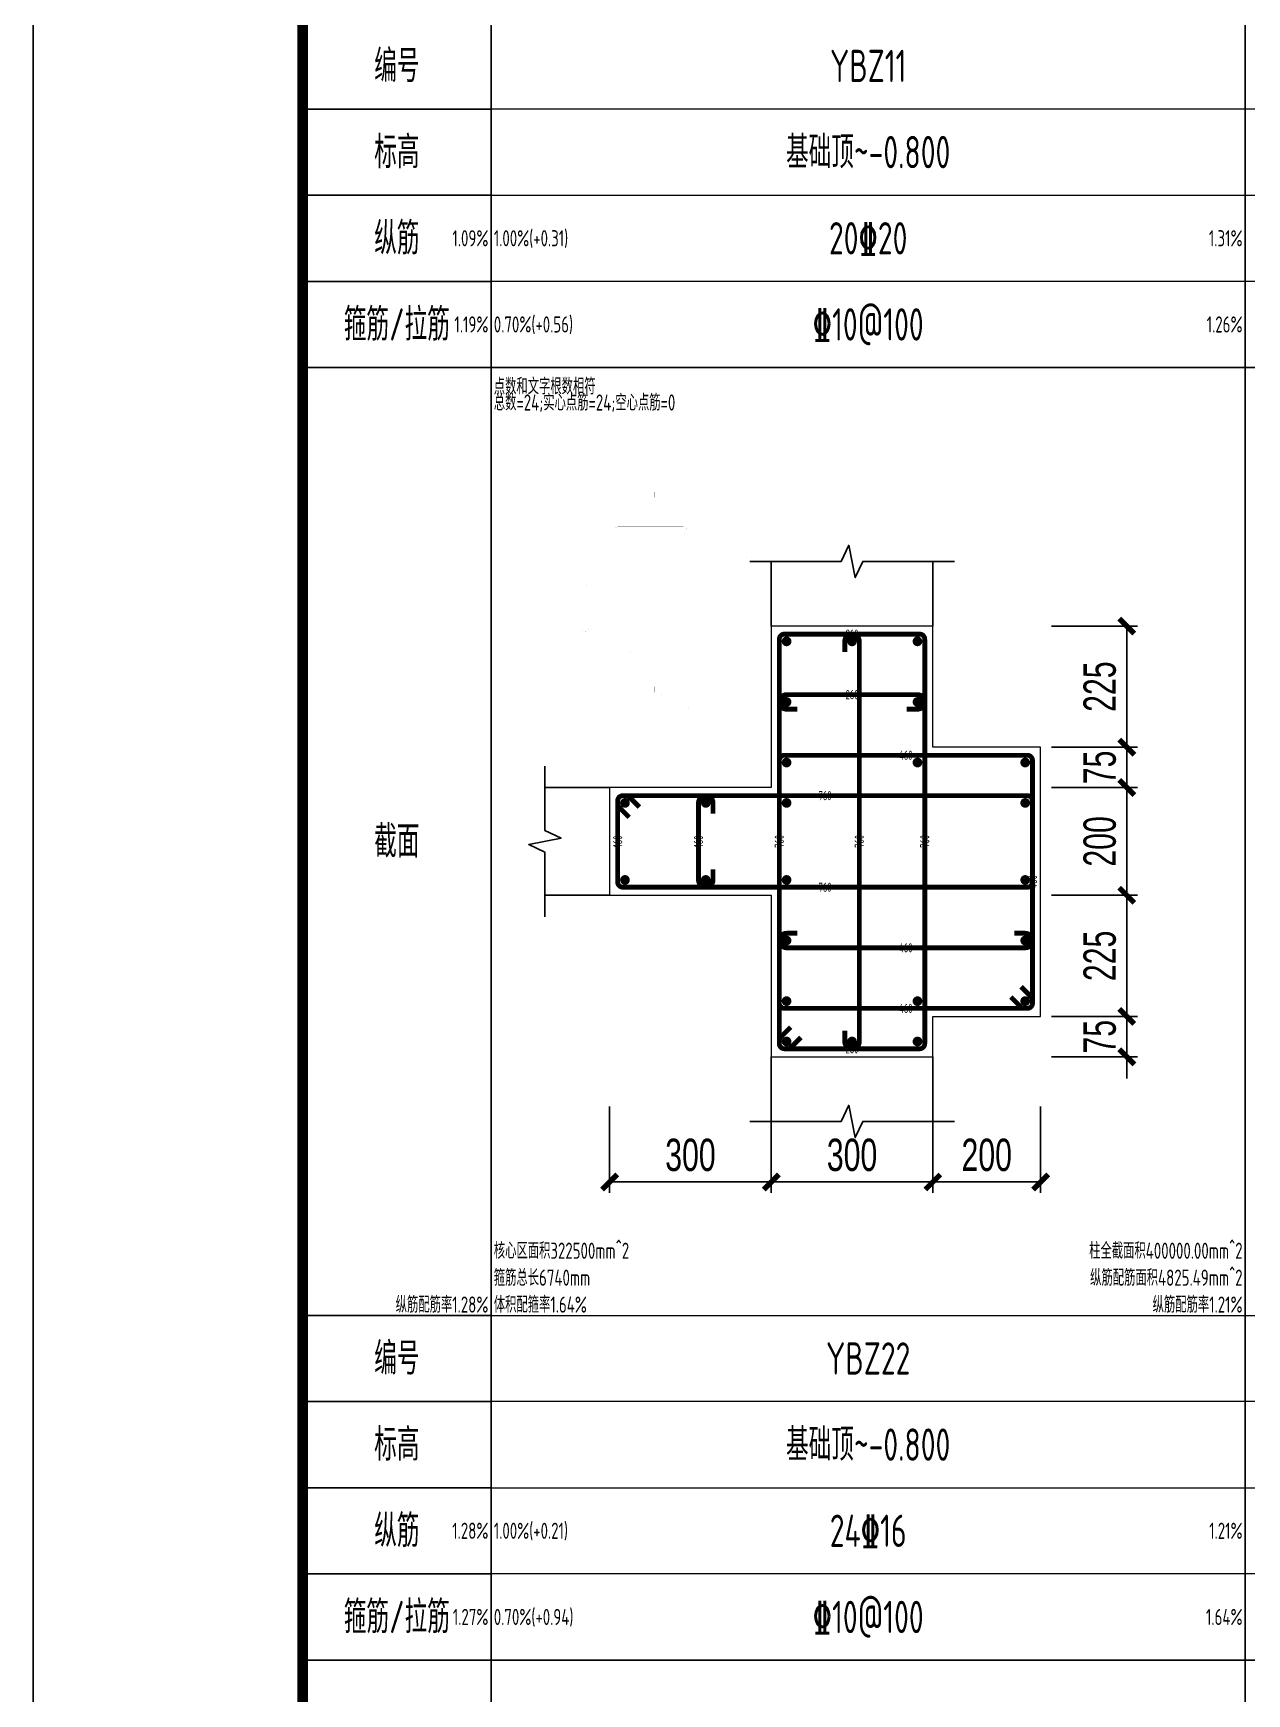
# Model space of a CAD drawing. Extents: x 5874492 to 7194610, y -939842 to -279257.
# Drawn here: x 6396111 to 6407375, y -486791 to -471373 of the extents above; entities that cross this region are included whole.
import ezdxf
from ezdxf.enums import TextEntityAlignment as Align

# ---------------------------------------------------------------- set-up
doc = ezdxf.new("R2010")
doc.units = 0
doc.header["$LTSCALE"] = 1000
for name, color, linetype, lineweight in [('S-大样-REIN', 1, 'Continuous', 20), ('S-大样-实线', 2, 'Continuous', 20), ('S-板-楼板负筋', 1, 'Continuous', 20), ('S-通用-TAB', 7, 'Continuous', 20)]:
    doc.layers.add(name, color=color, linetype=linetype, lineweight=lineweight)
for name, color, linetype in [('S-大样-实线-pdx', 7, 'Continuous'), ('S-通用-TAB-表头', 127, 'Continuous'), ('Y-云图图框', 7, 'Continuous'), ('z-计算配筋', 7, 'Continuous'), ('z-详图标注', 3, 'Continuous')]:
    doc.layers.add(name, color=color, linetype=linetype)
doc.layers.add('箍筋长度', color=3, linetype='Continuous', plot=False)
doc.layers.add('配箍校核', color=34, linetype='Continuous', plot=False)
doc.styles.add('_YT_Name', font='', dxfattribs={"width": 0.8})
doc.styles.add('_YT_Sign_Text', font='ros.shx', dxfattribs={"width": 0.8, "bigfont": 'hztxt.shx'})
doc.styles.add('BW_Dim', font='Bweng.shx', dxfattribs={"width": 0.7, "bigfont": 'hztxt.shx'})
doc.styles.add('BW_Rein', font='tssdeng.shx', dxfattribs={"width": 0.7, "bigfont": 'hztxt.shx'})
doc.styles.get("Standard").update_dxf_attribs({"font": 'gbenor.shx', "bigfont": 'gbcbig.shx'})
doc.styles.get('_YT_Name').set_extended_font_data('SimHei')
doc.dimstyles.new('Cyz_20_100', dxfattribs={"dimtxt": 300, "dimasz": 100, "dimexe": 100, "dimexo": 100, "dimgap": 100, "dimtad": 1, "dimdec": 0, "dimlfac": 0.2, "dimzin": 0, "dimdsep": 46, "dimtxsty": 'BW_Dim', "dimblk": '_bwk', "dimcen": 0, "dimclrt": 7, "dimadec": 0, "dimazin": 0, "dimtfac": 1, "dimtdec": 0, "dimtix": 1, "dimtmove": 2, "dimatfit": 0, "dimfxl": 0, "dimtolj": 1, "dimtzin": 0, "dimarcsym": 0})

# ---------------------------------------------------------------- blocks, each defined once
blk = doc.blocks.new('_bwk')
blk.add_line((-1, 0), (0, 0))
at = {"const_width": 0.5}
blk.add_lwpolyline([(-0.7, -0.7), (0.7, 0.7)], dxfattribs=at)
blk = doc.blocks.new('*D2187')
at = {"layer": 'Defpoints', "color": 0, "transparency": 16777216}
for p in [(6405461, -480502), (6406261, -480502), (6405461, -480877)]:
    blk.add_point(p, dxfattribs=at)
at = {"layer": 'z-详图标注', "color": 0, "lineweight": -2, "transparency": 16777216}
for p, q in [((6406261, -480402), (6406261, -480302)), ((6405561, -480502), (6406361, -480502)), ((6406261, -480877), (6406261, -480502)), ((6405561, -480877), (6406361, -480877)), ((6406261, -480977), (6406261, -481077))]:
    blk.add_line(p, q, dxfattribs=at)
at = {"layer": 'z-详图标注', "color": 0, "lineweight": -2, "transparency": 16777216, "xscale": 100, "yscale": 100, "zscale": 100}
for p, rotation in [((6406261, -480502), 270), ((6406261, -480877), 90)]:
    blk.add_blockref('_bwk', p, dxfattribs=dict(at, rotation=rotation))
at = {"layer": 'z-详图标注', "color": 7, "transparency": 16777216, "insert": (6406011, -480690), "char_height": 300, "attachment_point": 5, "rotation": 90, "style": 'BW_Dim'}
blk.add_mtext('\\A1;75', dxfattribs=at)
blk = doc.blocks.new('*D2188')
at = {"layer": 'Defpoints', "color": 0, "transparency": 16777216}
for p in [(6405461, -479377), (6406261, -479377), (6405461, -480502)]:
    blk.add_point(p, dxfattribs=at)
at = {"layer": 'z-详图标注', "color": 0, "lineweight": -2, "transparency": 16777216}
for p, q in [((6405561, -479377), (6406361, -479377)), ((6406261, -480402), (6406261, -479477)), ((6405561, -480502), (6406361, -480502))]:
    blk.add_line(p, q, dxfattribs=at)
at = {"layer": 'z-详图标注', "color": 0, "lineweight": -2, "transparency": 16777216, "xscale": 100, "yscale": 100, "zscale": 100}
for p, rotation in [((6406261, -479377), 90), ((6406261, -480502), 270)]:
    blk.add_blockref('_bwk', p, dxfattribs=dict(at, rotation=rotation))
at = {"layer": 'z-详图标注', "color": 7, "transparency": 16777216, "insert": (6406011, -479940), "char_height": 300, "attachment_point": 5, "rotation": 90, "style": 'BW_Dim'}
blk.add_mtext('\\A1;225', dxfattribs=at)
blk = doc.blocks.new('*D2189')
at = {"layer": 'Defpoints', "color": 0, "transparency": 16777216}
for p in [(6405461, -478377), (6406261, -478377), (6405461, -479377)]:
    blk.add_point(p, dxfattribs=at)
at = {"layer": 'z-详图标注', "color": 0, "lineweight": -2, "transparency": 16777216}
for p, q in [((6405561, -478377), (6406361, -478377)), ((6406261, -479277), (6406261, -478477)), ((6405561, -479377), (6406361, -479377))]:
    blk.add_line(p, q, dxfattribs=at)
at = {"layer": 'z-详图标注', "color": 0, "lineweight": -2, "transparency": 16777216, "xscale": 100, "yscale": 100, "zscale": 100}
for p, rotation in [((6406261, -478377), 90), ((6406261, -479377), 270)]:
    blk.add_blockref('_bwk', p, dxfattribs=dict(at, rotation=rotation))
at = {"layer": 'z-详图标注', "color": 7, "transparency": 16777216, "insert": (6406011, -478877), "char_height": 300, "attachment_point": 5, "rotation": 90, "style": 'BW_Dim'}
blk.add_mtext('\\A1;200', dxfattribs=at)
blk = doc.blocks.new('*D2190')
at = {"layer": 'Defpoints', "color": 0, "transparency": 16777216}
for p in [(6405461, -478002), (6406261, -478002), (6405461, -478377)]:
    blk.add_point(p, dxfattribs=at)
at = {"layer": 'z-详图标注', "color": 0, "lineweight": -2, "transparency": 16777216}
for p, q in [((6406261, -477902), (6406261, -477802)), ((6405561, -478002), (6406361, -478002)), ((6406261, -478377), (6406261, -478002)), ((6405561, -478377), (6406361, -478377)), ((6406261, -478477), (6406261, -478577))]:
    blk.add_line(p, q, dxfattribs=at)
at = {"layer": 'z-详图标注', "color": 0, "lineweight": -2, "transparency": 16777216, "xscale": 100, "yscale": 100, "zscale": 100}
for p, rotation in [((6406261, -478002), 270), ((6406261, -478377), 90)]:
    blk.add_blockref('_bwk', p, dxfattribs=dict(at, rotation=rotation))
at = {"layer": 'z-详图标注', "color": 7, "transparency": 16777216, "insert": (6406011, -478190), "char_height": 300, "attachment_point": 5, "rotation": 90, "style": 'BW_Dim'}
blk.add_mtext('\\A1;75', dxfattribs=at)
blk = doc.blocks.new('*D2191')
at = {"layer": 'Defpoints', "color": 0, "transparency": 16777216}
for p in [(6405461, -476877), (6406261, -476877), (6405461, -478002)]:
    blk.add_point(p, dxfattribs=at)
at = {"layer": 'z-详图标注', "color": 0, "lineweight": -2, "transparency": 16777216}
for p, q in [((6405561, -476877), (6406361, -476877)), ((6406261, -477902), (6406261, -476977)), ((6405561, -478002), (6406361, -478002))]:
    blk.add_line(p, q, dxfattribs=at)
at = {"layer": 'z-详图标注', "color": 0, "lineweight": -2, "transparency": 16777216, "xscale": 100, "yscale": 100, "zscale": 100}
for p, rotation in [((6406261, -476877), 90), ((6406261, -478002), 270)]:
    blk.add_blockref('_bwk', p, dxfattribs=dict(at, rotation=rotation))
at = {"layer": 'z-详图标注', "color": 7, "transparency": 16777216, "insert": (6406011, -477440), "char_height": 300, "attachment_point": 5, "rotation": 90, "style": 'BW_Dim'}
blk.add_mtext('\\A1;225', dxfattribs=at)
blk = doc.blocks.new('*D2192')
at = {"layer": 'Defpoints', "color": 0, "transparency": 16777216}
for p in [(6401461, -481239), (6402961, -481239), (6402961, -482039)]:
    blk.add_point(p, dxfattribs=at)
at = {"layer": 'z-详图标注', "color": 0, "lineweight": -2, "transparency": 16777216}
for p, q in [((6401461, -481339), (6401461, -482139)), ((6402961, -481339), (6402961, -482139)), ((6401561, -482039), (6402861, -482039))]:
    blk.add_line(p, q, dxfattribs=at)
at = {"layer": 'z-详图标注', "color": 0, "lineweight": -2, "transparency": 16777216, "xscale": 100, "yscale": 100, "zscale": 100, "rotation": 180}
blk.add_blockref('_bwk', (6401461, -482039), dxfattribs=at)
at = {"layer": 'z-详图标注', "color": 0, "lineweight": -2, "transparency": 16777216, "xscale": 100, "yscale": 100, "zscale": 100}
blk.add_blockref('_bwk', (6402961, -482039), dxfattribs=at)
at = {"layer": 'z-详图标注', "color": 7, "transparency": 16777216, "insert": (6402211, -481789), "char_height": 300, "attachment_point": 5, "style": 'BW_Dim'}
blk.add_mtext('\\A1;300', dxfattribs=at)
blk = doc.blocks.new('*D2193')
at = {"layer": 'Defpoints', "color": 0, "transparency": 16777216}
for p in [(6402961, -481239), (6404461, -481239), (6404461, -482039)]:
    blk.add_point(p, dxfattribs=at)
at = {"layer": 'z-详图标注', "color": 0, "lineweight": -2, "transparency": 16777216}
for p, q in [((6402961, -481339), (6402961, -482139)), ((6404461, -481339), (6404461, -482139)), ((6403061, -482039), (6404361, -482039))]:
    blk.add_line(p, q, dxfattribs=at)
at = {"layer": 'z-详图标注', "color": 0, "lineweight": -2, "transparency": 16777216, "xscale": 100, "yscale": 100, "zscale": 100, "rotation": 180}
blk.add_blockref('_bwk', (6402961, -482039), dxfattribs=at)
at = {"layer": 'z-详图标注', "color": 0, "lineweight": -2, "transparency": 16777216, "xscale": 100, "yscale": 100, "zscale": 100}
blk.add_blockref('_bwk', (6404461, -482039), dxfattribs=at)
at = {"layer": 'z-详图标注', "color": 7, "transparency": 16777216, "insert": (6403711, -481789), "char_height": 300, "attachment_point": 5, "style": 'BW_Dim'}
blk.add_mtext('\\A1;300', dxfattribs=at)
blk = doc.blocks.new('*D2194')
at = {"layer": 'Defpoints', "color": 0, "transparency": 16777216}
for p in [(6404461, -481239), (6405461, -481239), (6405461, -482039)]:
    blk.add_point(p, dxfattribs=at)
at = {"layer": 'z-详图标注', "color": 0, "lineweight": -2, "transparency": 16777216}
for p, q in [((6404461, -481339), (6404461, -482139)), ((6405461, -481339), (6405461, -482139)), ((6404561, -482039), (6405361, -482039))]:
    blk.add_line(p, q, dxfattribs=at)
at = {"layer": 'z-详图标注', "color": 0, "lineweight": -2, "transparency": 16777216, "xscale": 100, "yscale": 100, "zscale": 100, "rotation": 180}
blk.add_blockref('_bwk', (6404461, -482039), dxfattribs=at)
at = {"layer": 'z-详图标注', "color": 0, "lineweight": -2, "transparency": 16777216, "xscale": 100, "yscale": 100, "zscale": 100}
blk.add_blockref('_bwk', (6405461, -482039), dxfattribs=at)
at = {"layer": 'z-详图标注', "color": 7, "transparency": 16777216, "insert": (6404961, -481789), "char_height": 300, "attachment_point": 5, "style": 'BW_Dim'}
blk.add_mtext('\\A1;200', dxfattribs=at)
blk = doc.blocks.new('ECMCTK_A1_横_单行图名--0')
at = {"color": 4}
blk.add_lwpolyline([(0, 0), (841, 0), (841, 594), (0, 594)], close=True, dxfattribs=at)
at = {"const_width": 1}
blk.add_lwpolyline([(25, 10), (831, 10), (831, 584), (25, 584)], close=True, dxfattribs=at)
at = {"color": 80, "flags": 3}
for tag, height, p in [('YTHQINS', 3, (34.31, 585.5)), ('ECMCKEY', 3, (292.07, 288.23)), ('YTTQINS', 5.62, (848.03, 12.81)), ('YTFRAME', 3, (652.76, 5.84)), ('YTBARCODE_T1', 3, (749.78, 5.95))]:
    blk.add_attdef(tag, text='', height=height, dxfattribs=at).set_placement(p, align=Align.MIDDLE_CENTER)
for tag, height, style, width, p in [('证书编号', 4, '_YT_Sign_Text', 0.8, (708.87, 43.81)), ('审查批准号', 4, '_YT_Sign_Text', 0.8, (761.06, 43.81)), ('工程号', 4, '_YT_Sign_Text', 0.5, (804.08, 44.12)), ('设计单位', 6, '_YT_Name', 0.8, (623.75, 38.6)), ('建设单位', 4, '_YT_Sign_Text', 0.8, (734.96, 36.11)), ('阶段', 4, '_YT_Sign_Text', 0.8, (804.08, 35.81)), ('项目号', 4, '_YT_Sign_Text', 0.5, (822.08, 33.72)), ('项目名称', 4, '_YT_Sign_Text', 0.8, (734.96, 28.11)), ('专业', 4, '_YT_Sign_Text', 0.8, (804.08, 27.31)), ('图纸编号', 4, '_YT_Sign_Text', 0.5, (803.93, 19.36)), ('图纸名称', 4.5, '_YT_Name', 0.8, (735.39, 15.06)), ('版本号', 4, '_YT_Sign_Text', 0.8, (822.08, 13)), ('出图比例', 4.2, '_YT_Sign_Text', 0.8, (681.82, 11.78)), ('日期', 4, '_YT_Sign_Text', 0.5, (803.88, 12.13))]:
    blk.add_attdef(tag, text='', height=height, dxfattribs=dict(style=style, width=width)).set_placement(p, align=Align.CENTER)
at = {"style": '_YT_Sign_Text', "width": 0.8, "flags": 3}
for tag, p, height in [('{审定人}', (605.87, 26.45), 6.24), ('[校对人]', (642.23, 27.82), 4.1), ('{校对人}', (658.35, 26.53), 6.24), ('[审定人]', (590.95, 27.81), 4.1), ('{审核人}', (606.98, 18.44), 6.24), ('[设计人]', (642.47, 20.21), 4.1), ('{设计人}', (658.48, 18.54), 6.24), ('[审核人]', (591.01, 19.76), 4.1), ('{项目负责人}', (608.28, 10.72), 6.24), ('{专业负责人}', (658.58, 10.36), 6.24), ('[项目负责人]', (590.78, 12.01), 4.1), ('[专业负责人]', (642.74, 11.77), 4.1)]:
    blk.add_attdef(tag, p, '', height=height, dxfattribs=at)
at = {"color": 80, "flags": 3}
for tag, p in [('YTQRCODE', (551.04, 11.91)), ('YTBZSIT', (25, 10)), ('EXT_TK_LEFT', (25, 10))]:
    blk.add_attdef(tag, p, '', height=3, dxfattribs=at)

msp = doc.modelspace()

# ---------------------------------------------------------------- linework, layer by layer
at = {"layer": 'S-大样-REIN', "const_width": 45}
for points in [[(6403080.7, -477019.6, 1), (6403125.7, -477019.6, 1)], [(6403688.2, -477019.6, 1), (6403733.2, -477019.6, 1)], [(6404295.7, -477019.6, 1), (6404340.7, -477019.6, 1)], [(6403080.7, -477582.1, 1), (6403125.7, -477582.1, 1)], [(6404295.7, -477582.1, 1), (6404340.7, -477582.1, 1)], [(6403080.7, -478144.6, 1), (6403125.7, -478144.6, 1)], [(6404295.7, -478144.6, 1), (6404340.7, -478144.6, 1)], [(6405295.7, -478144.6, 1), (6405340.7, -478144.6, 1)], [(6401580.7, -478519.6, 1), (6401625.7, -478519.6, 1)], [(6402330.7, -478519.6, 1), (6402375.7, -478519.6, 1)], [(6403080.7, -478519.6, 1), (6403125.7, -478519.6, 1)], [(6405295.7, -478519.6, 1), (6405340.7, -478519.6, 1)], [(6401580.7, -479234.6, 1), (6401625.7, -479234.6, 1)], [(6402330.7, -479234.6, 1), (6402375.7, -479234.6, 1)], [(6403080.7, -479234.6, 1), (6403125.7, -479234.6, 1)], [(6405295.7, -479234.6, 1), (6405340.7, -479234.6, 1)], [(6403080.7, -479797.1, 1), (6403125.7, -479797.1, 1)], [(6405295.7, -479797.1, 1), (6405340.7, -479797.1, 1)], [(6403080.7, -480359.6, 1), (6403125.7, -480359.6, 1)], [(6404295.7, -480359.6, 1), (6404340.7, -480359.6, 1)], [(6405295.7, -480359.6, 1), (6405340.7, -480359.6, 1)], [(6403080.7, -480734.6, 1), (6403125.7, -480734.6, 1)], [(6403688.2, -480734.6, 1), (6403733.2, -480734.6, 1)], [(6404295.7, -480734.6, 1), (6404340.7, -480734.6, 1)]]:
    msp.add_lwpolyline(points, format="xyb", close=True, dxfattribs=at)
at = {"layer": 'S-大样-实线'}
msp.add_lwpolyline([(6402960.7, -479377.1), (6402960.7, -480877.1), (6404460.7, -480877.1), (6404460.7, -480502.1), (6405460.7, -480502.1), (6405460.7, -478002.1), (6404460.7, -478002.1), (6404460.7, -476877.1), (6402960.7, -476877.1), (6402960.7, -478377.1), (6401460.7, -478377.1), (6401460.7, -479377.1)], close=True, dxfattribs=at)
at = {"layer": 'S-大样-实线-pdx'}
for points in [[(6402760.7, -476277.1), (6403610.7, -476277.1), (6403680.7, -476127.1), (6403740.7, -476427.1), (6403810.7, -476277.1), (6404660.7, -476277.1)], [(6402960.7, -476877.1), (6402960.7, -476277.1)], [(6404460.7, -476877.1), (6404460.7, -476277.1)], [(6400860.7, -479577.1), (6400860.7, -478977.1), (6400710.7, -478907.1), (6401010.7, -478847.1), (6400860.7, -478777.1), (6400860.7, -478177.1)], [(6401460.7, -478377.1), (6400860.7, -478377.1)], [(6401460.7, -479377.1), (6400860.7, -479377.1)], [(6402960.7, -480877.1), (6402960.7, -481477.1)], [(6404460.7, -480877.1), (6404460.7, -481477.1)], [(6402760.7, -481477.1), (6403610.7, -481477.1), (6403680.7, -481327.1), (6403740.7, -481627.1), (6403810.7, -481477.1), (6404660.7, -481477.1)]]:
    msp.add_lwpolyline(points, dxfattribs=at)
at = {"layer": 'S-板-楼板负筋'}
for points, const_width in [([(6401880.4, -475683.8), (6401880.4, -475633.8, -1), (6401947.9, -475633.8), (6401947.9, -477491.3, -1), (6401880.4, -477491.3), (6401880.4, -477441.3)], 0.1), ([(6401621.1, -477603.3), (6401575.2, -477649.3, -0.1989124), (6401558.2, -477656.3), (6401544.4, -477656.3, -0.4142136), (6401520.4, -477632.3), (6401520.4, -475755.3, -0.4142136), (6401544.4, -475731.3), (6402171.4, -475731.3, -0.4142136), (6402195.4, -475755.3), (6402195.4, -477632.3, -0.4142136), (6402171.4, -477656.3), (6401544.4, -477656.3, -0.4142136), (6401520.4, -477632.3), (6401520.4, -477618.5, -0.1989124), (6401527.4, -477601.6), (6401573.4, -477555.6)], 0.1), ([(6401585.4, -476023.8), (6401535.4, -476023.8, -1), (6401535.4, -475956.3), (6402142.9, -475956.3, -1), (6402142.9, -476023.8), (6402092.9, -476023.8)], 0.1), ([(6402698.7, -477311.8), (6402744.6, -477357.8, -0.1989124), (6402751.7, -477374.8), (6402751.7, -477388.6, -0.4142136), (6402727.7, -477412.6), (6401600.7, -477412.6, -0.4142136), (6401576.7, -477388.6), (6401576.7, -476261.6, -0.4142136), (6401600.7, -476237.6), (6402727.7, -476237.6, -0.4142136), (6402751.7, -476261.6), (6402751.7, -477388.6, -0.4142136), (6402727.7, -477412.6), (6402713.9, -477412.6, -0.1989124), (6402696.9, -477405.5), (6402650.9, -477359.6)], 0.1), ([(6400823.4, -476469.5), (6400777.4, -476423.6, -0.1989124), (6400770.4, -476406.6), (6400770.4, -476392.8, -0.4142136), (6400794.4, -476368.8), (6402671.4, -476368.8, -0.4142136), (6402695.4, -476392.8), (6402695.4, -476769.8, -0.4142136), (6402671.4, -476793.8), (6400794.4, -476793.8, -0.4142136), (6400770.4, -476769.8), (6400770.4, -476392.8, -0.4142136), (6400794.4, -476368.8), (6400808.2, -476368.8, -0.1989124), (6400825.2, -476375.8), (6400871.1, -476421.8)], 0.1), ([(6401269.2, -476841.3), (6401269.2, -476891.3, -1), (6401201.7, -476891.3), (6401201.7, -476533.8, -1), (6401269.2, -476533.8), (6401269.2, -476583.8)], 0.1), ([(6403237.1, -480696.1), (6403145.2, -480788, -0.1989124), (6403111.3, -480802.1), (6403083.7, -480802.1, -0.4142136), (6403035.7, -480754.1), (6403035.7, -477000.1, -0.4142136), (6403083.7, -476952.1), (6404337.7, -476952.1, -0.4142136), (6404385.7, -477000.1), (6404385.7, -480754.1, -0.4142136), (6404337.7, -480802.1), (6403083.7, -480802.1, -0.4142136), (6403035.7, -480754.1), (6403035.7, -480726.5, -0.1989124), (6403049.8, -480692.6), (6403141.7, -480600.7)], 45), ([(6403643.2, -477119.6), (6403643.2, -477019.6, -1), (6403778.2, -477019.6), (6403778.2, -480734.6, -1), (6403643.2, -480734.6), (6403643.2, -480634.6)], 45), ([(6402742.9, -477063.8), (6402792.9, -477063.8, -1), (6402792.9, -477131.3), (6401685.4, -477131.3, -1), (6401685.4, -477063.8), (6401735.4, -477063.8)], 0.1), ([(6403203.2, -477649.6), (6403103.2, -477649.6, -1), (6403103.2, -477514.6), (6404318.2, -477514.6, -1), (6404318.2, -477649.6), (6404218.2, -477649.6)], 45), ([(6405279.7, -480225.7), (6405371.6, -480317.6, -0.1989124), (6405385.7, -480351.5), (6405385.7, -480379.1, -0.4142136), (6405337.7, -480427.1), (6403083.7, -480427.1, -0.4142136), (6403035.7, -480379.1), (6403035.7, -478125.1, -0.4142136), (6403083.7, -478077.1), (6405337.7, -478077.1, -0.4142136), (6405385.7, -478125.1), (6405385.7, -480379.1, -0.4142136), (6405337.7, -480427.1), (6405310.1, -480427.1, -0.1989124), (6405276.2, -480413), (6405184.3, -480321.1)], 45), ([(6401641.7, -478653.5), (6401549.8, -478561.6, -0.1989124), (6401535.7, -478527.7), (6401535.7, -478500.1, -0.4142136), (6401583.7, -478452.1), (6405337.7, -478452.1, -0.4142136), (6405385.7, -478500.1), (6405385.7, -479254.1, -0.4142136), (6405337.7, -479302.1), (6401583.7, -479302.1, -0.4142136), (6401535.7, -479254.1), (6401535.7, -478500.1, -0.4142136), (6401583.7, -478452.1), (6401611.3, -478452.1, -0.1989124), (6401645.2, -478466.2), (6401737.1, -478558.1)], 45), ([(6402420.7, -479134.6), (6402420.7, -479234.6, -1), (6402285.7, -479234.6), (6402285.7, -478519.6, -1), (6402420.7, -478519.6), (6402420.7, -478619.6)], 45), ([(6405218.2, -479729.6), (6405318.2, -479729.6, -1), (6405318.2, -479864.6), (6403103.2, -479864.6, -1), (6403103.2, -479729.6), (6403203.2, -479729.6)], 45)]:
    msp.add_lwpolyline(points, format="xyb", dxfattribs=dict(at, const_width=const_width))
at = {"layer": 'S-通用-TAB'}
for points in [[(6400360.7, -474477.1), (6400360.7, -462477.1), (6407360.7, -462477.1), (6407360.7, -474477.1), (6400360.7, -474477.1), (6400360.7, -471277.1), (6407360.7, -471277.1), (6407360.7, -472077.1), (6400360.7, -472077.1), (6400360.7, -472877.1), (6407360.7, -472877.1), (6407360.7, -473677.1), (6400360.7, -473677.1), (6400360.7, -474477.1)], [(6407360.7, -474477.1), (6407360.7, -462477.1), (6414360.7, -462477.1), (6414360.7, -474477.1), (6407360.7, -474477.1), (6407360.7, -471277.1), (6414360.7, -471277.1), (6414360.7, -472077.1), (6407360.7, -472077.1), (6407360.7, -472877.1), (6414360.7, -472877.1), (6414360.7, -473677.1), (6407360.7, -473677.1), (6407360.7, -474477.1)], [(6400360.7, -486477.1), (6400360.7, -474477.1), (6407360.7, -474477.1), (6407360.7, -486477.1), (6400360.7, -486477.1), (6400360.7, -483277.1), (6407360.7, -483277.1), (6407360.7, -484077.1), (6400360.7, -484077.1), (6400360.7, -484877.1), (6407360.7, -484877.1), (6407360.7, -485677.1), (6400360.7, -485677.1), (6400360.7, -486477.1)], [(6407360.7, -486477.1), (6407360.7, -474477.1), (6414360.7, -474477.1), (6414360.7, -486477.1), (6407360.7, -486477.1), (6407360.7, -483277.1), (6414360.7, -483277.1), (6414360.7, -484077.1), (6407360.7, -484077.1), (6407360.7, -484877.1), (6414360.7, -484877.1), (6414360.7, -485677.1), (6407360.7, -485677.1), (6407360.7, -486477.1)], [(6400360.7, -498477.1), (6400360.7, -486477.1), (6407360.7, -486477.1), (6407360.7, -498477.1), (6400360.7, -498477.1), (6400360.7, -495277.1), (6407360.7, -495277.1), (6407360.7, -496077.1), (6400360.7, -496077.1), (6400360.7, -496877.1), (6407360.7, -496877.1), (6407360.7, -497677.1), (6400360.7, -497677.1), (6400360.7, -498477.1)], [(6407360.7, -498477.1), (6407360.7, -486477.1), (6414360.7, -486477.1), (6414360.7, -498477.1), (6407360.7, -498477.1), (6407360.7, -495277.1), (6414360.7, -495277.1), (6414360.7, -496077.1), (6407360.7, -496077.1), (6407360.7, -496877.1), (6414360.7, -496877.1), (6414360.7, -497677.1), (6407360.7, -497677.1), (6407360.7, -498477.1)]]:
    msp.add_lwpolyline(points, dxfattribs=at)
at = {"layer": 'S-通用-TAB-表头'}
for points in [[(6398610.7, -474477.1), (6398610.7, -462477.1), (6400360.7, -462477.1), (6400360.7, -474477.1), (6398610.7, -474477.1), (6398610.7, -473677.1), (6400360.7, -473677.1), (6400360.7, -472877.1), (6398610.7, -472877.1), (6398610.7, -472077.1), (6400360.7, -472077.1), (6400360.7, -471277.1), (6398610.7, -471277.1), (6398610.7, -474477.1)], [(6398610.7, -486477.1), (6398610.7, -474477.1), (6400360.7, -474477.1), (6400360.7, -486477.1), (6398610.7, -486477.1), (6398610.7, -485677.1), (6400360.7, -485677.1), (6400360.7, -484877.1), (6398610.7, -484877.1), (6398610.7, -484077.1), (6400360.7, -484077.1), (6400360.7, -483277.1), (6398610.7, -483277.1), (6398610.7, -486477.1)], [(6398610.7, -498477.1), (6398610.7, -486477.1), (6400360.7, -486477.1), (6400360.7, -498477.1), (6398610.7, -498477.1), (6398610.7, -497677.1), (6400360.7, -497677.1), (6400360.7, -496877.1), (6398610.7, -496877.1), (6398610.7, -496077.1), (6400360.7, -496077.1), (6400360.7, -495277.1), (6398610.7, -495277.1), (6398610.7, -498477.1)]]:
    msp.add_lwpolyline(points, dxfattribs=at)

# ---------------------------------------------------------------- block references
at = {"layer": 'Y-云图图框', "xscale": 100, "yscale": 100, "zscale": 100}
msp.add_blockref('ECMCTK_A1_横_单行图名--0', (6396110.7, -508877.1), dxfattribs=at)

# ---------------------------------------------------------------- texts
at = {"layer": 'S-通用-TAB-表头', "style": 'BW_Rein', "width": 0.7}
for s, p in [('编号', (6399485.7, -471677.1)), ('标高', (6399485.7, -472477.1)), ('纵筋', (6399485.7, -473277.1)), ('箍筋/拉筋', (6399485.7, -474077.1)), ('截面', (6399485.7, -478877.1)), ('编号', (6399485.7, -483677.1)), ('标高', (6399485.7, -484477.1)), ('纵筋', (6399485.7, -485277.1)), ('箍筋/拉筋', (6399485.7, -486077.1))]:
    msp.add_text(s, height=300, dxfattribs=at).set_placement(p, align=Align.MIDDLE_CENTER)
at = {"layer": 'z-计算配筋', "color": 3, "style": 'BW_Rein', "width": 0.7}
for s, p in [('YBZ11', (6403860.7, -471677.1)), ('YBZ22', (6403860.7, -483677.1))]:
    msp.add_text(s, height=300, dxfattribs=at).set_placement(p, align=Align.MIDDLE_CENTER)
at = {"layer": 'z-计算配筋', "style": 'BW_Rein', "width": 0.7}
for s, p in [('基础顶~-0.800', (6403860.7, -472477.1)), ('20\x8420', (6403860.7, -473277.1)), ('\x8410@100', (6403860.7, -474077.1)), ('基础顶~-0.800', (6403860.7, -484477.1)), ('24\x8416', (6403860.7, -485277.1)), ('\x8410@100', (6403860.7, -486077.1))]:
    msp.add_text(s, height=300, dxfattribs=at).set_placement(p, align=Align.MIDDLE_CENTER)
at = {"layer": '箍筋长度', "style": 'BW_Rein', "width": 0.7}
for s, rotation, p in [('260', 360, (6403710.7, -476952.1)), ('260', 360, (6403710.7, -477514.6)), ('160', 90, (6401535.7, -478877.1)), ('160', 90, (6402285.7, -478877.1)), ('760', 90, (6403035.7, -478877.1)), ('760', 90, (6403778.2, -478877.1)), ('760', 90, (6404385.7, -478877.1)), ('460', 90, (6405385.7, -479252.1))]:
    msp.add_text(s, height=85, rotation=rotation, dxfattribs=at).set_placement(p, align=Align.MIDDLE_CENTER)
for s, p in [('460', (6404210.7, -478077.1)), ('760', (6403460.7, -478452.1)), ('760', (6403460.7, -479302.1)), ('460', (6404210.7, -479864.6)), ('460', (6404210.7, -480427.1)), ('260', (6403710.7, -480802.1))]:
    msp.add_text(s, height=85, dxfattribs=at).set_placement(p, align=Align.MIDDLE_CENTER)
at = {"layer": '配箍校核', "style": 'BW_Rein', "width": 0.7}
for s, p in [('1.09%', (6400335.7, -473277.1)), ('1.31%', (6407335.7, -473277.1)), ('1.19%', (6400335.7, -474077.1)), ('1.26%', (6407335.7, -474077.1)), ('1.28%', (6400335.7, -485277.1)), ('1.21%', (6407335.7, -485277.1)), ('1.27%', (6400335.7, -486077.1)), ('1.64%', (6407335.7, -486077.1))]:
    msp.add_text(s, height=150, dxfattribs=at).set_placement(p, align=Align.MIDDLE_RIGHT)
for s, p in [('1.00%(+0.31)', (6400385.7, -473277.1)), ('0.70%(+0.56)', (6400385.7, -474077.1)), ('1.00%(+0.21)', (6400385.7, -485277.1)), ('0.70%(+0.94)', (6400385.7, -486077.1))]:
    msp.add_text(s, height=150, dxfattribs=at).set_placement(p, align=Align.MIDDLE_LEFT)
for s, p in [('点数和文字根数相符', (6400385.7, -474727.1)), ('总数=24;实心点筋=24;空心点筋=0', (6400385.7, -474877.1)), ('核心区面积322500mm^ 2', (6400385.7, -482752.1)), ('箍筋总长6740mm', (6400385.7, -483002.1)), ('体积配箍率1.64%', (6400385.7, -483252.1))]:
    msp.add_text(s, height=150, dxfattribs=at).set_placement(p)
for s, p in [('柱全截面积400000.00mm^ 2', (6407335.7, -482752.1)), ('纵筋配筋面积4825.49mm^ 2', (6407335.7, -483002.1)), ('纵筋配筋率1.28%', (6400335.7, -483252.1)), ('纵筋配筋率1.21%', (6407335.7, -483252.1))]:
    msp.add_text(s, height=150, dxfattribs=at).set_placement(p, align=Align.RIGHT)

# ---------------------------------------------------------------- dimensions: what is measured, and where the dimension line sits
at = {"layer": 'z-详图标注'}
for base, p1, p2, picture, middle in [((6406260.7, -476877.1), (6405460.7, -478002.1), (6405460.7, -476877.1), '*D2191', (6406010.7, -477439.6)), ((6406260.7, -478002.1), (6405460.7, -478377.1), (6405460.7, -478002.1), '*D2190', (6406010.7, -478189.6)), ((6406260.7, -478377.1), (6405460.7, -479377.1), (6405460.7, -478377.1), '*D2189', (6406010.7, -478877.1)), ((6406260.7, -479377.1), (6405460.7, -480502.1), (6405460.7, -479377.1), '*D2188', (6406010.7, -479939.6)), ((6406260.7, -480502.1), (6405460.7, -480877.1), (6405460.7, -480502.1), '*D2187', (6406010.7, -480689.6))]:
    dim = msp.add_linear_dim(base=base, p1=p1, p2=p2, angle=90, dimstyle='Cyz_20_100', dxfattribs=at)
    dim.commit()
    dim.dimension.update_dxf_attribs({"geometry": picture, "text_midpoint": middle})
for base, p1, p2, picture, middle in [((6402960.7, -482038.6), (6401460.7, -481238.6), (6402960.7, -481238.6), '*D2192', (6402210.7, -481788.6)), ((6404460.7, -482038.6), (6402960.7, -481238.6), (6404460.7, -481238.6), '*D2193', (6403710.7, -481788.6)), ((6405460.7, -482038.6), (6404460.7, -481238.6), (6405460.7, -481238.6), '*D2194', (6404960.7, -481788.6))]:
    dim = msp.add_linear_dim(base=base, p1=p1, p2=p2, dimstyle='Cyz_20_100', dxfattribs=at)
    dim.commit()
    dim.dimension.update_dxf_attribs({"geometry": picture, "text_midpoint": middle})

doc.saveas('drawing.dxf')
